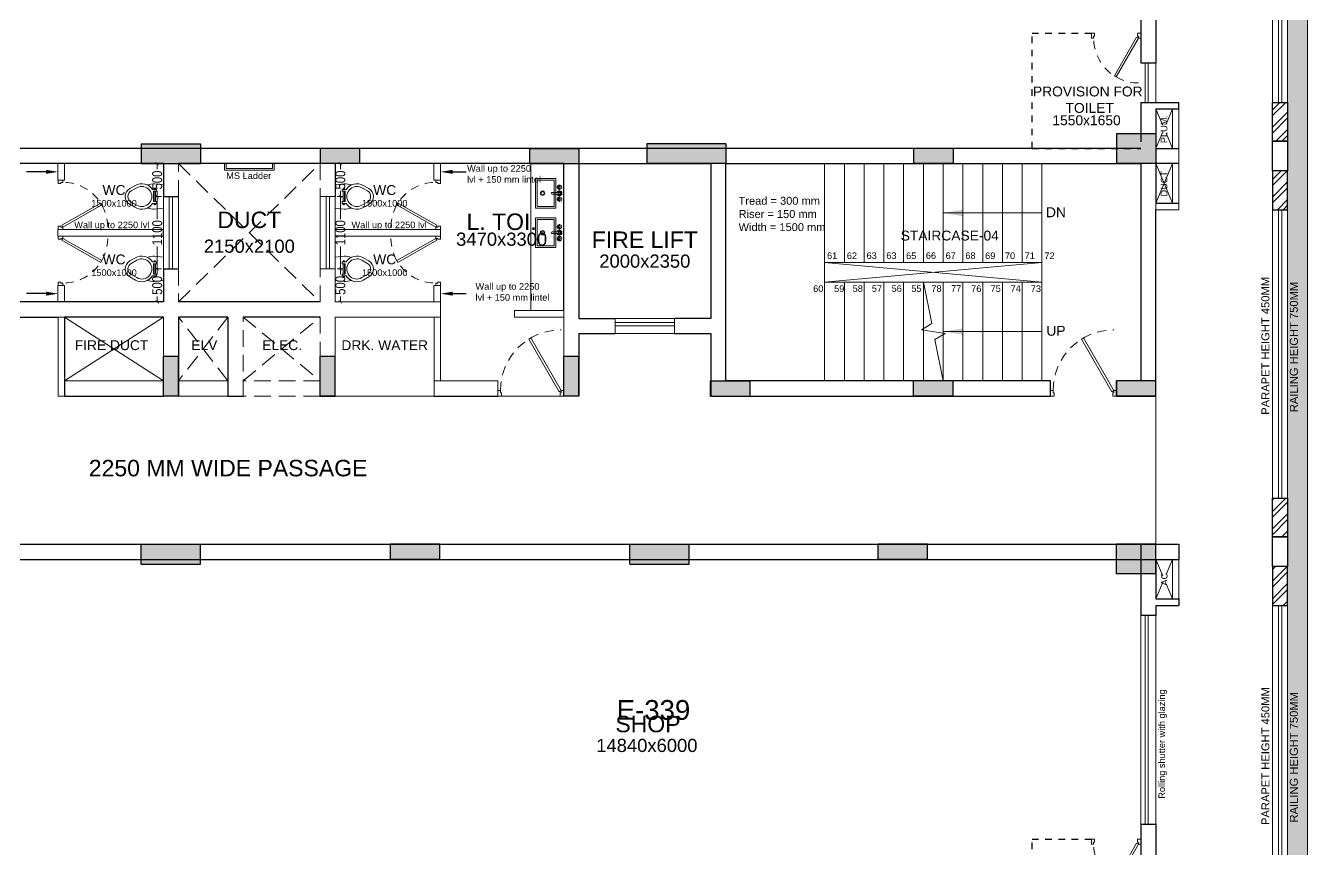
# Model space of a CAD drawing. Header units: metres. Extents: x 9819 to 10514, y 4405 to 4599.
# Drawn here: x 10438.72 to 10458.18, y 4453.6 to 4466.11 of the extents above; entities that cross this region are included whole.
import ezdxf
from ezdxf import colors
from ezdxf.entities.mleader import LeaderData, LeaderLine
from ezdxf.enums import TextEntityAlignment as Align
from ezdxf.math import Vec2, Vec3

# ---------------------------------------------------------------- set-up
doc = ezdxf.new("R2010")
doc.units = ezdxf.units.M
doc.header["$MEASUREMENT"] = 0
doc.header["$PDMODE"] = 35
doc.header["$PDSIZE"] = 0.3
doc.linetypes.add('DASHED2', pattern=[0.375, 0.25, -0.125])
doc.linetypes.add('HIDDEN', pattern=[0.375, 0.25, -0.125])
doc.layers.add('A_COL. NO', color=4, linetype='Continuous')
doc.layers.add('STRU. COL.', color=1, linetype='Continuous')
for name, color, linetype, lineweight in [('A_CONC', 1, 'Continuous', 30), ('A_DIM (INT)', 8, 'Continuous', 5), ('A_DOOR-WIN', 23, 'Continuous', 9), ('A_DOTTED', 8, 'HIDDEN', 0), ('A_GLAZE', 140, 'Continuous', 5), ('A_LEDGE', 252, 'Continuous', 15), ('A_MS', 15, 'Continuous', 9), ('A_PLUMBING FIXTURES', 8, 'Continuous', 15), ('A_SHOP NO.', 113, 'Continuous', 5), ('A_SILL 0.09', 9, 'Continuous', 9), ('A_SILL 0.25', 25, 'Continuous', 15), ('A_STAIRS', 21, 'Continuous', 9), ('A_TEXT', 7, 'Continuous', 5), ('A_WALL', 7, 'Continuous', 30), ('A_Wall Hatch', 8, 'Continuous', 5), ('Doorline', 251, 'DASHED2', 13)]:
    doc.layers.add(name, color=color, linetype=linetype, lineweight=lineweight)
doc.layers.get('A_COL. NO').off()
doc.styles.add('A', font='ARIALN.TTF')
doc.styles.get("Standard").update_dxf_attribs({"font": 'arial.ttf'})
doc.dimstyles.new('DIM IN MM', dxfattribs={"dimtxt": 0.18, "dimasz": 0.075, "dimexe": 0.05, "dimexo": 0.05, "dimgap": 0.05, "dimtad": 0, "dimdec": 0, "dimlfac": 1000, "dimzin": 3, "dimdsep": 46, "dimtxsty": 'A', "dimblk1": 'ARCHTICK', "dimblk2": 'ARCHTICK', "dimsah": 1, "dimcen": 0, "dimclrd": 256, "dimclre": 256, "dimclrt": 256, "dimadec": 0, "dimazin": 0, "dimtfac": 1, "dimtdec": 0, "dimtofl": 0, "dimtmove": 1, "dimatfit": 3, "dimfxl": 1, "dimtolj": 1, "dimtzin": 0, "dimlwd": -1, "dimlwe": -1, "dimarcsym": 0})
doc.dimstyles.new('DIM IN MM SMALL', dxfattribs={"dimtxt": 0.15, "dimasz": 0.05, "dimexe": 0.03, "dimexo": 0.03, "dimgap": 0.03, "dimtad": 0, "dimdec": 0, "dimlfac": 1000, "dimzin": 3, "dimdsep": 46, "dimtxsty": 'A', "dimblk": 'ARCHTICK', "dimcen": 0, "dimclrd": 256, "dimclre": 256, "dimclrt": 256, "dimadec": 0, "dimazin": 0, "dimtfac": 1, "dimtdec": 0, "dimtofl": 0, "dimtmove": 1, "dimatfit": 3, "dimfxl": 1, "dimtolj": 1, "dimtzin": 0, "dimlwd": -1, "dimlwe": -1, "dimarcsym": 0})

# ---------------------------------------------------------------- blocks, each defined once
blk = doc.blocks.new('D 750')
at = {"layer": 'A_DOOR-WIN'}
for points in [[(-0.372, 0.665), (-0.035, 0.075), (-0.063, 0.059), (-0.4, 0.649)], [(-0.75, 0.075), (-0.75, 0), (-0.7, 0), (-0.7, 0.043), (-0.715, 0.043), (-0.715, 0.075)], [(0, 0.075), (0, 0), (-0.05, 0), (-0.05, 0.043), (-0.035, 0.043), (-0.035, 0.075)]]:
    blk.add_lwpolyline(points, close=True, dxfattribs=at)
at = {"layer": 'Doorline', "ltscale": 0.5}
blk.add_arc((-0.035, 0.075), 0.68, 90, 180, dxfattribs=at)
blk = doc.blocks.new('Typical shops 3rd')
at = {"layer": 'A_DOOR-WIN'}
for p, q in [((30.095, -1.08), (30.095, -4.25)), ((30.145, -1.08), (30.145, -4.25))]:
    blk.add_line(p, q, dxfattribs=at)
at = {"layer": 'A_DOTTED'}
for p, q in [((30.51, -0.23), (30.26, -0.83)), ((30.51, -0.83), (30.26, -0.23)), ((30.51, -5.63), (30.26, -6.23)), ((30.51, -6.23), (30.26, -5.63))]:
    blk.add_line(p, q, dxfattribs=at)
at = {"layer": 'A_GLAZE'}
for p, q in [((30.095, -4.93), (30.095, -5.53)), ((30.145, -4.93), (30.145, -5.53))]:
    blk.add_line(p, q, dxfattribs=at)
at = {"layer": 'A_LEDGE'}
for p, q in [((30.51, -0.83), (30.51, -0.23)), ((30.61, -0.83), (30.61, -0.23)), ((30.51, -5.63), (30.51, -6.23)), ((30.61, -5.63), (30.61, -6.23))]:
    blk.add_line(p, q, dxfattribs=at)
at = {"layer": 'A_SILL 0.09'}
for p, q in [((30.03, -4.25), (30.03, -1.08)), ((30.26, -1.08), (30.26, -4.25)), ((30.26, -4.93), (30.26, -5.53))]:
    blk.add_line(p, q, dxfattribs=at)
at = {"layer": 'A_WALL'}
for p, q in [((30.03, 0), (30.03, -1.08)), ((30.61, 0), (30.61, -0.23)), ((30.26, -0.23), (30.61, -0.23)), ((30.26, -0.23), (30.26, -0.83)), ((30.26, -0.83), (30.61, -0.83)), ((30.26, -0.93), (30.61, -0.93)), ((30.26, -0.93), (30.26, -1.08)), ((30.61, -0.83), (30.61, -0.93)), ((30.26, -1.08), (30.03, -1.08)), ((30.03, -4.25), (30.03, -4.93)), ((30.03, -4.25), (30.26, -4.25)), ((30.26, -4.25), (30.26, -4.93)), ((30.03, -4.93), (30.26, -4.93)), ((30.03, -5.53), (30.61, -5.53)), ((30.03, -5.53), (30.03, -6.13)), ((30.26, -5.63), (30.26, -6.23)), ((30.26, -5.63), (30.61, -5.63)), ((30.61, -5.63), (30.61, -5.53)), ((30.26, -6.23), (30.61, -6.23))]:
    blk.add_line(p, q, dxfattribs=at)
at = {"layer": 'A_WALL', "color": 252, "linetype": 'DASHED2', "ltscale": 0.3, "true_color": 0x939598}
blk.add_line((28.38, -6.23), (30.03, -6.23), dxfattribs=at)
blk.add_lwpolyline([(28.38, -6.23), (28.38, -4.48), (29.28, -4.48)], dxfattribs=at)
at = {"layer": 'A_DOOR-WIN', "xscale": -1, "rotation": 180}
blk.add_blockref('D 750', (30.03, -4.48), dxfattribs=at)
at = {"layer": 'A_TEXT'}
for s, p in [('AC', (30.436, -0.531)), ('Rolling shutter with glazing', (30.399, -3.034)), ('PLUM.', (30.434, -5.936))]:
    blk.add_text(s, height=0.1, rotation=90, dxfattribs=at).set_placement(p, align=Align.CENTER)
for s, height, p in [('SHOP', 0.25, (22.548, -2.855)), ('14840x6000', 0.2, (22.531, -3.155)), ('1550x1650', 0.15, (29.207, -5.877))]:
    blk.add_text(s, height=height, dxfattribs=at).set_placement(p, align=Align.CENTER)
at = {"layer": 'A_TEXT', "insert": (28.239, -5.29), "char_height": 0.15, "width": 1.97366, "attachment_point": 1}
blk.add_mtext('\\pxqc;PROVISION FOR\\P TOILET ', dxfattribs=at)
blk = doc.blocks.new('_ARCHTICK')
at = {"color": 0, "linetype": 'ByBlock', "const_width": 0.15}
blk.add_lwpolyline([(-0.5, -0.5), (0.5, 0.5)], dxfattribs=at)
blk = doc.blocks.new('D-900')
at = {"layer": 'A_DOOR-WIN'}
for points in [[(0.45, 0.794), (0.035, 0.075), (0.063, 0.059), (0.478, 0.778)], [(0, 0.075), (0, 0), (0.05, 0), (0.05, 0.043), (0.035, 0.043), (0.035, 0.075)], [(0.9, 0.075), (0.9, 0), (0.85, 0), (0.85, 0.043), (0.865, 0.043), (0.865, 0.075)]]:
    blk.add_lwpolyline(points, close=True, dxfattribs=at)
at = {"layer": 'Doorline', "ltscale": 0.5}
blk.add_arc((0.035, 0.075), 0.83, 0, 90, dxfattribs=at)
blk = doc.blocks.new('S7-flat-32')
at = {"ltscale": 0.5}
for p, q in [((5388.851, -19005.32), (5388.851, -19004.87)), ((5388.851, -19004.87), (5389.16, -19004.87)), ((5388.851, -19005.32), (5388.851, -19004.87)), ((5388.851, -19004.87), (5389.16, -19004.87)), ((5388.876, -19005.295), (5388.876, -19004.895)), ((5388.876, -19004.895), (5389.135, -19004.895)), ((5388.876, -19005.295), (5388.876, -19004.895)), ((5388.876, -19004.895), (5389.135, -19004.895)), ((5389.135, -19004.895), (5389.135, -19005.295)), ((5389.135, -19004.895), (5389.135, -19005.295)), ((5389.16, -19004.87), (5389.16, -19005.32)), ((5389.16, -19004.87), (5389.16, -19005.32)), ((5389.203, -19005.001), (5389.196, -19005.001)), ((5389.203, -19005.001), (5389.196, -19005.001)), ((5389.203, -19005.008), (5389.196, -19005.008)), ((5389.203, -19005.008), (5389.196, -19005.008)), ((5389.212, -19004.993), (5389.212, -19004.986)), ((5389.212, -19004.993), (5389.212, -19004.986)), ((5389.212, -19005.017), (5389.212, -19005.023)), ((5389.212, -19005.017), (5389.212, -19005.023)), ((5389.218, -19004.992), (5389.218, -19004.986)), ((5389.218, -19004.992), (5389.218, -19004.986)), ((5389.218, -19005.016), (5389.218, -19005.023)), ((5389.218, -19005.016), (5389.218, -19005.023)), ((5389.194, -19005.083), (5389.103, -19005.083)), ((5389.194, -19005.083), (5389.103, -19005.083)), ((5389.103, -19005.108), (5389.194, -19005.108)), ((5389.103, -19005.108), (5389.194, -19005.108)), ((5389.203, -19005.183), (5389.196, -19005.183)), ((5389.203, -19005.183), (5389.196, -19005.183)), ((5389.203, -19005.189), (5389.196, -19005.189)), ((5389.203, -19005.189), (5389.196, -19005.189)), ((5389.212, -19005.174), (5389.212, -19005.167)), ((5389.212, -19005.174), (5389.212, -19005.167)), ((5389.212, -19005.198), (5389.212, -19005.205)), ((5389.212, -19005.198), (5389.212, -19005.205)), ((5389.218, -19005.174), (5389.218, -19005.167)), ((5389.218, -19005.174), (5389.218, -19005.167)), ((5389.218, -19005.198), (5389.218, -19005.205)), ((5389.218, -19005.198), (5389.218, -19005.205)), ((5389.16, -19005.32), (5388.851, -19005.32)), ((5389.16, -19005.32), (5388.851, -19005.32)), ((5389.135, -19005.295), (5388.876, -19005.295)), ((5389.135, -19005.295), (5388.876, -19005.295))]:
    blk.add_line(p, q, dxfattribs=at)
for centre, radius in [((5389.215, -19005.005), 0.0344), ((5389.215, -19005.005), 0.0344), ((5389.19, -19005.005), 0.00699), ((5389.19, -19005.005), 0.00699), ((5389.215, -19005.005), 0.0125), ((5389.215, -19005.005), 0.0125), ((5389.215, -19004.98), 0.00699), ((5389.215, -19004.98), 0.00699), ((5389.215, -19005.03), 0.00699), ((5389.215, -19005.03), 0.00699), ((5388.959, -19005.095), 0.0326), ((5388.959, -19005.095), 0.0326), ((5388.959, -19005.095), 0.025), ((5388.959, -19005.095), 0.025), ((5389.215, -19005.186), 0.0344), ((5389.215, -19005.186), 0.0344), ((5389.19, -19005.186), 0.00699), ((5389.19, -19005.186), 0.00699), ((5389.215, -19005.095), 0.0125), ((5389.215, -19005.095), 0.0125), ((5389.215, -19005.186), 0.0125), ((5389.215, -19005.186), 0.0125), ((5389.215, -19005.161), 0.00699), ((5389.215, -19005.161), 0.00699), ((5389.215, -19005.211), 0.00699), ((5389.215, -19005.211), 0.00699)]:
    blk.add_circle(centre, radius, dxfattribs=at)
for centre, radius, start, end in [((5389.215, -19005.005), 0.025, 106.2342, 163.9047), ((5389.215, -19005.005), 0.025, 106.2342, 163.9047), ((5389.215, -19005.005), 0.025, 196.12, 254.0884), ((5389.215, -19005.005), 0.025, 196.12, 254.0884), ((5389.103, -19005.095), 0.0125, 90, 270), ((5389.103, -19005.095), 0.0125, 90, 270), ((5389.215, -19005.095), 0.0375, 199.6514, 160.3603), ((5389.215, -19005.095), 0.0375, 199.6514, 160.3603), ((5389.215, -19005.186), 0.025, 106.4413, 164.0789), ((5389.215, -19005.186), 0.025, 106.4413, 164.0789), ((5389.215, -19005.186), 0.025, 195.2407, 254.2093), ((5389.215, -19005.186), 0.025, 195.2407, 254.2093), ((5389.215, -19005.095), 0.025, 210.3431, 149.7554), ((5389.215, -19005.095), 0.025, 210.3431, 149.7554)]:
    blk.add_arc(centre, radius, start, end, dxfattribs=at)
blk = doc.blocks.new('S6-flat-17')
for points in [[(-5389.254, -19005.94), (-5389.254, -19006.294), (-5389.12, -19006.308, 0.073039), (-5389.008, -19006.292, -0.137864), (-5389.088, -19006.223), (-5389.114, -19006.223), (-5389.114, -19006.228), (-5389.111, -19006.228, -1), (-5389.139, -19006.228), (-5389.136, -19006.228), (-5389.136, -19006.223), (-5389.147, -19006.223), (-5389.147, -19006.195), (-5389.136, -19006.195), (-5389.136, -19006.038), (-5389.147, -19006.038), (-5389.147, -19006.01), (-5389.136, -19006.01), (-5389.136, -19006.004), (-5389.139, -19006.004, -1), (-5389.111, -19006.004), (-5389.114, -19006.004), (-5389.114, -19006.01), (-5389.088, -19006.01, -0.137864), (-5389.008, -19005.941, 0.073039), (-5389.12, -19005.924)], [(-5389.088, -19006.01), (-5389.147, -19006.01), (-5389.147, -19006.038), (-5389.103, -19006.038), (-5389.103, -19006.195), (-5389.147, -19006.195), (-5389.147, -19006.223), (-5389.088, -19006.223, 0.397822), (-5388.828, -19006.285), (-5388.744, -19006.237, 0.57735), (-5388.744, -19005.996), (-5388.828, -19005.948, 0.397822)], [(-5389.139, -19006.004), (-5389.136, -19006.004), (-5389.111, -19006.004, 1)], [(-5388.849, -19006.249), (-5388.765, -19006.201, 0.57735), (-5388.765, -19006.032), (-5388.849, -19005.984, 1.732051)], [(-5389.139, -19006.228, 1), (-5389.111, -19006.228), (-5389.114, -19006.228)]]:
    blk.add_lwpolyline(points, format="xyb", close=True)
blk.add_lwpolyline([(-5389.136, -19006.038), (-5389.136, -19006.195), (-5389.114, -19006.195), (-5389.114, -19006.038)], close=True)
blk = doc.blocks.new('*D4082')
at = {"layer": 'A_DIM (INT)', "transparency": 16777216}
for p, q in [((10440.777, 4464.013), (10440.684, 4464.013)), ((10440.714, 4464.013), (10440.714, 4463.928)), ((10440.777, 4463.513), (10440.684, 4463.513)), ((10440.714, 4463.513), (10440.714, 4463.597))]:
    blk.add_line(p, q, dxfattribs=at)
at = {"layer": 'Defpoints', "color": 0, "transparency": 16777216}
for p in [(10440.807, 4464.013), (10440.714, 4463.513), (10440.807, 4463.513)]:
    blk.add_point(p, dxfattribs=at)
at = {"layer": 'A_DIM (INT)', "transparency": 16777216, "xscale": 0.05, "yscale": 0.05, "zscale": 0.05}
for p, rotation in [((10440.714, 4464.013), 90), ((10440.714, 4463.513), 270)]:
    blk.add_blockref('_ARCHTICK', p, dxfattribs=dict(at, rotation=rotation))
at = {"layer": 'A_DIM (INT)', "transparency": 16777216, "insert": (10440.714, 4463.763), "char_height": 0.15, "attachment_point": 5, "rotation": 90, "style": 'A'}
blk.add_mtext('\\A1;500', dxfattribs=at)
blk = doc.blocks.new('*D4083')
at = {"layer": 'A_DIM (INT)', "transparency": 16777216}
for p, q in [((10440.777, 4462.413), (10440.684, 4462.413)), ((10440.714, 4462.413), (10440.714, 4462.328)), ((10440.714, 4461.913), (10440.714, 4461.997)), ((10440.777, 4461.913), (10440.684, 4461.913))]:
    blk.add_line(p, q, dxfattribs=at)
at = {"layer": 'Defpoints', "color": 0, "transparency": 16777216}
for p in [(10440.714, 4462.413), (10440.807, 4462.413), (10440.807, 4461.913)]:
    blk.add_point(p, dxfattribs=at)
at = {"layer": 'A_DIM (INT)', "transparency": 16777216, "xscale": 0.05, "yscale": 0.05, "zscale": 0.05}
for p, rotation in [((10440.714, 4462.413), 90), ((10440.714, 4461.913), 270)]:
    blk.add_blockref('_ARCHTICK', p, dxfattribs=dict(at, rotation=rotation))
at = {"layer": 'A_DIM (INT)', "transparency": 16777216, "insert": (10440.714, 4462.163), "char_height": 0.15, "attachment_point": 5, "rotation": 90, "style": 'A'}
blk.add_mtext('\\A1;500', dxfattribs=at)
blk = doc.blocks.new('*D4084')
at = {"layer": 'A_DIM (INT)', "transparency": 16777216}
for p, q in [((10443.447, 4462.413), (10443.525, 4462.413)), ((10443.495, 4462.413), (10443.495, 4462.328)), ((10443.495, 4461.913), (10443.495, 4461.997)), ((10443.447, 4461.913), (10443.525, 4461.913))]:
    blk.add_line(p, q, dxfattribs=at)
at = {"layer": 'Defpoints', "color": 0, "transparency": 16777216}
for p in [(10443.417, 4462.413), (10443.495, 4462.413), (10443.417, 4461.913)]:
    blk.add_point(p, dxfattribs=at)
at = {"layer": 'A_DIM (INT)', "transparency": 16777216, "xscale": 0.05, "yscale": 0.05, "zscale": 0.05}
for p, rotation in [((10443.495, 4462.413), 90), ((10443.495, 4461.913), 270)]:
    blk.add_blockref('_ARCHTICK', p, dxfattribs=dict(at, rotation=rotation))
at = {"layer": 'A_DIM (INT)', "transparency": 16777216, "insert": (10443.495, 4462.163), "char_height": 0.15, "attachment_point": 5, "rotation": 90, "style": 'A'}
blk.add_mtext('\\A1;500', dxfattribs=at)
blk = doc.blocks.new('*D4085')
at = {"layer": 'A_DIM (INT)', "transparency": 16777216}
for p, q in [((10443.447, 4464.013), (10443.525, 4464.013)), ((10443.495, 4464.013), (10443.495, 4463.928)), ((10443.447, 4463.513), (10443.525, 4463.513)), ((10443.495, 4463.513), (10443.495, 4463.597))]:
    blk.add_line(p, q, dxfattribs=at)
at = {"layer": 'Defpoints', "color": 0, "transparency": 16777216}
for p in [(10443.417, 4464.013), (10443.417, 4463.513), (10443.495, 4463.513)]:
    blk.add_point(p, dxfattribs=at)
at = {"layer": 'A_DIM (INT)', "transparency": 16777216, "xscale": 0.05, "yscale": 0.05, "zscale": 0.05}
for p, rotation in [((10443.495, 4464.013), 90), ((10443.495, 4463.513), 270)]:
    blk.add_blockref('_ARCHTICK', p, dxfattribs=dict(at, rotation=rotation))
at = {"layer": 'A_DIM (INT)', "transparency": 16777216, "insert": (10443.495, 4463.763), "char_height": 0.15, "attachment_point": 5, "rotation": 90, "style": 'A'}
blk.add_mtext('\\A1;500', dxfattribs=at)
blk = doc.blocks.new('*D4086')
at = {"layer": 'A_DIM (INT)', "transparency": 16777216}
for p, q in [((10443.447, 4463.513), (10443.525, 4463.513)), ((10443.495, 4463.513), (10443.495, 4463.17)), ((10443.495, 4462.413), (10443.495, 4462.755)), ((10443.447, 4462.413), (10443.525, 4462.413))]:
    blk.add_line(p, q, dxfattribs=at)
at = {"layer": 'Defpoints', "color": 0, "transparency": 16777216}
for p in [(10443.417, 4463.513), (10443.417, 4462.413), (10443.495, 4462.413)]:
    blk.add_point(p, dxfattribs=at)
at = {"layer": 'A_DIM (INT)', "transparency": 16777216, "xscale": 0.05, "yscale": 0.05, "zscale": 0.05}
for p, rotation in [((10443.495, 4463.513), 90), ((10443.495, 4462.413), 270)]:
    blk.add_blockref('_ARCHTICK', p, dxfattribs=dict(at, rotation=rotation))
at = {"layer": 'A_DIM (INT)', "transparency": 16777216, "insert": (10443.495, 4462.963), "char_height": 0.15, "attachment_point": 5, "rotation": 90, "style": 'A'}
blk.add_mtext('\\A1;1100', dxfattribs=at)
blk = doc.blocks.new('*D4087')
at = {"layer": 'A_DIM (INT)', "transparency": 16777216}
for p, q in [((10440.777, 4463.513), (10440.684, 4463.513)), ((10440.714, 4463.513), (10440.714, 4463.17)), ((10440.714, 4462.413), (10440.714, 4462.755)), ((10440.777, 4462.413), (10440.684, 4462.413))]:
    blk.add_line(p, q, dxfattribs=at)
at = {"layer": 'Defpoints', "color": 0, "transparency": 16777216}
for p in [(10440.714, 4463.513), (10440.807, 4463.513), (10440.807, 4462.413)]:
    blk.add_point(p, dxfattribs=at)
at = {"layer": 'A_DIM (INT)', "transparency": 16777216, "xscale": 0.05, "yscale": 0.05, "zscale": 0.05}
for p, rotation in [((10440.714, 4463.513), 90), ((10440.714, 4462.413), 270)]:
    blk.add_blockref('_ARCHTICK', p, dxfattribs=dict(at, rotation=rotation))
at = {"layer": 'A_DIM (INT)', "transparency": 16777216, "insert": (10440.714, 4462.963), "char_height": 0.15, "attachment_point": 5, "rotation": 90, "style": 'A'}
blk.add_mtext('\\A1;1100', dxfattribs=at)
blk = doc.blocks.new('A$C682559e5')
at = {"lineweight": 30, "true_color": 0x636466}
h = blk.add_hatch(dxfattribs=at)
h.set_pattern_fill('ANSI32', color=251, scale=0.5)
h.set_pattern_definition([(45, (-9910.29707, -4328.92705), (-0.1325825215, 0.1325825215), []), (45, (-9910.20869, -4328.92705), (-0.1325825215, 0.1325825215), [])])
h.paths.add_polyline_path([(-1.89, 78.31), (-1.89, 78.08), (-0.23, 78.08), (-0.23, 76.42), (0, 76.42), (0, 78.31)])
h.paths.add_polyline_path([(0, 75.38), (0, 75.97), (-0.23, 75.97), (-0.23, 75.38)])
h.paths.add_polyline_path([(0, 64.55), (0, 63.96), (-0.23, 63.96), (-0.23, 64.55)])
h.paths.add_polyline_path([(0, 62.92), (0, 63.51), (-0.23, 63.51), (-0.23, 62.92)])
h.paths.add_polyline_path([(0, 58.32), (0, 57.73), (-0.23, 57.73), (-0.23, 58.32)])
h.paths.add_polyline_path([(0, 56.69), (0, 57.28), (-0.23, 57.28), (-0.23, 56.69)])
h.paths.add_polyline_path([(0, 52.09), (0, 51.5), (-0.23, 51.5), (-0.23, 52.09)])
h.paths.add_polyline_path([(0, 50.46), (0, 51.05), (-0.23, 51.05), (-0.23, 50.46)])
h.paths.add_polyline_path([(0, 45.86), (0, 45.27), (-0.23, 45.27), (-0.23, 45.86)])
h.paths.add_polyline_path([(0, 44.23), (0, 44.82), (-0.23, 44.82), (-0.23, 44.23)])
h.paths.add_polyline_path([(0, 39.63), (0, 39.04), (-0.23, 39.04), (-0.23, 39.63)])
h.paths.add_polyline_path([(0, 38), (0, 38.59), (-0.23, 38.59), (-0.23, 38)])
h.paths.add_polyline_path([(0, 33.62), (0, 33.03), (-0.23, 33.03), (-0.23, 33.62)])
h.paths.add_polyline_path([(0, 31.99), (0, 32.58), (-0.23, 32.58), (-0.23, 31.99)])
h.paths.add_polyline_path([(0, 25.76), (0, 26.35), (-0.23, 26.35), (-0.23, 25.76)])
h.paths.add_polyline_path([(0, 27.39), (0, 26.8), (-0.23, 26.8), (-0.23, 27.39)])
h.paths.add_polyline_path([(0, 21.16), (0, 20.57), (-0.23, 20.57), (-0.23, 21.16)])
h.paths.add_polyline_path([(0, 19.53), (0, 20.12), (-0.23, 20.12), (-0.23, 19.53)])
h.paths.add_polyline_path([(0, 13.3), (0, 13.89), (-0.23, 13.89), (-0.23, 13.3)])
h.paths.add_polyline_path([(0, 14.93), (0, 14.34), (-0.23, 14.34), (-0.23, 14.93)])
h.paths.add_polyline_path([(0, 7.09), (0, 8.27), (-0.23, 8.27), (-0.23, 7.09)])
h.paths.add_polyline_path([(-1.89, 0), (-1.89, 0.23), (-0.23, 0.23), (-0.23, 1.89), (0, 1.89), (0, 0)])
h.paths.add_polyline_path([(-2.93, 0), (-2.34, 0), (-2.34, 0.23), (-2.93, 0.23)])
h.paths.add_polyline_path([(-8.72, 0), (-9.31, 0), (-9.31, 0.23), (-8.72, 0.23)])
h.paths.add_polyline_path([(-10.35, 0), (-9.76, 0), (-9.76, 0.23), (-10.35, 0.23)])
h.paths.add_polyline_path([(-25.19, 0), (-24.6, 0), (-24.6, 0.23), (-25.19, 0.23)])
h.paths.add_polyline_path([(-23.56, 0), (-24.15, 0), (-24.15, 0.23), (-23.56, 0.23)])
h.paths.add_polyline_path([(-17.77, 0), (-17.18, 0), (-17.18, 0.23), (-17.77, 0.23)])
h.paths.add_polyline_path([(-16.14, 0), (-16.73, 0), (-16.73, 0.23), (-16.14, 0.23)])
h.paths.add_polyline_path([(-32.02, 0), (-32.02, 0.23), (-33.68, 0.23), (-33.68, 1.89), (-33.91, 1.89), (-33.91, 0)])
h.paths.add_polyline_path([(-31.57, 0), (-30.98, 0), (-30.98, 0.23), (-31.57, 0.23)])
h.paths.add_polyline_path([(-33.91, 7.09), (-33.91, 8.27), (-33.68, 8.27), (-33.68, 7.09)])
h.paths.add_polyline_path([(-33.91, 13.3), (-33.91, 13.89), (-33.68, 13.89), (-33.68, 13.3)])
h.paths.add_polyline_path([(-33.91, 14.93), (-33.91, 14.34), (-33.68, 14.34), (-33.68, 14.93)])
h.paths.add_polyline_path([(-33.91, 19.53), (-33.91, 20.12), (-33.68, 20.12), (-33.68, 19.53)])
h.paths.add_polyline_path([(-33.91, 21.16), (-33.91, 20.57), (-33.68, 20.57), (-33.68, 21.16)])
h.paths.add_polyline_path([(-33.91, 25.76), (-33.91, 26.35), (-33.68, 26.35), (-33.68, 25.76)])
h.paths.add_polyline_path([(-33.91, 27.39), (-33.91, 26.8), (-33.68, 26.8), (-33.68, 27.39)])
h.paths.add_polyline_path([(-33.91, 31.99), (-33.91, 32.58), (-33.68, 32.58), (-33.68, 31.99)])
h.paths.add_polyline_path([(-33.91, 33.62), (-33.91, 33.03), (-33.68, 33.03), (-33.68, 33.62)])
h.paths.add_polyline_path([(-33.91, 38), (-33.91, 38.59), (-33.68, 38.59), (-33.68, 38)])
h.paths.add_polyline_path([(-33.91, 39.63), (-33.91, 39.04), (-33.68, 39.04), (-33.68, 39.63)])
h.paths.add_polyline_path([(-33.91, 44.23), (-33.91, 44.82), (-33.68, 44.82), (-33.68, 44.23)])
h.paths.add_polyline_path([(-33.91, 45.86), (-33.91, 45.27), (-33.68, 45.27), (-33.68, 45.86)])
h.paths.add_polyline_path([(-33.91, 50.46), (-33.91, 51.05), (-33.68, 51.05), (-33.68, 50.46)])
h.paths.add_polyline_path([(-33.91, 52.09), (-33.91, 51.5), (-33.68, 51.5), (-33.68, 52.09)])
h.paths.add_polyline_path([(-33.91, 56.69), (-33.91, 57.28), (-33.68, 57.28), (-33.68, 56.69)])
h.paths.add_polyline_path([(-33.91, 58.32), (-33.91, 57.73), (-33.68, 57.73), (-33.68, 58.32)])
h.paths.add_polyline_path([(-33.91, 62.92), (-33.91, 63.51), (-33.68, 63.51), (-33.68, 62.92)])
h.paths.add_polyline_path([(-33.91, 64.55), (-33.91, 63.96), (-33.68, 63.96), (-33.68, 64.55)])
h.paths.add_polyline_path([(-33.91, 75.38), (-33.91, 75.97), (-33.68, 75.97), (-33.68, 75.38)])
h.paths.add_polyline_path([(-32.02, 78.31), (-32.02, 78.08), (-33.68, 78.08), (-33.68, 76.42), (-33.91, 76.42), (-33.91, 78.31)])
at = {"layer": 'A_CONC'}
for points in [[(-33.91, 39.04), (-33.68, 39.04), (-33.68, 38.59), (-33.91, 38.59)], [(-33.91, 33.03), (-33.68, 33.03), (-33.68, 32.58), (-33.91, 32.58)]]:
    blk.add_lwpolyline(points, close=True, dxfattribs=at)
at = {"layer": 'A_WALL'}
for points in [[(-33.91, 39.63), (-33.91, 39.04), (-33.68, 39.04), (-33.68, 39.63)], [(-33.91, 38), (-33.91, 38.59), (-33.68, 38.59), (-33.68, 38)], [(-33.91, 33.62), (-33.91, 33.03), (-33.68, 33.03), (-33.68, 33.62)], [(-33.91, 31.99), (-33.91, 32.58), (-33.68, 32.58), (-33.68, 31.99)]]:
    blk.add_lwpolyline(points, close=True, dxfattribs=at)
blk = doc.blocks.new('A$C067e6641')
at = {"transparency": 33554493}
h = blk.add_hatch(color=256, dxfattribs=at)
h.dxf.hatch_style = 1
h.paths.add_polyline_path([(0.3, 0.3), (-34.21, 0.3), (-34.21, -78.61), (0.3, -78.61)])
h.paths.add_polyline_path([(0, 0), (-33.91, 0), (-33.91, -78.31), (0, -78.31)], flags=16)
blk.add_lwpolyline([(0.3, 0.3), (-34.21, 0.3), (-34.21, -78.61), (0.3, -78.61)], close=True)
at = {"layer": 'A_GLAZE', "elevation": 0}
for points in [[(-0.09, -27.39), (-0.14, -27.39), (-0.14, -31.99), (-0.09, -31.99)], [(-0.09, -33.62), (-0.14, -33.62), (-0.14, -38), (-0.09, -38)], [(-0.09, -39.63), (-0.14, -39.63), (-0.14, -44.23), (-0.09, -44.23)]]:
    blk.add_lwpolyline(points, close=True, dxfattribs=at)
at = {"layer": 'A_TEXT', "color": 32, "true_color": 0xcd6928}
blk.add_lwpolyline([(0, 0), (-33.91, 0), (-33.91, -78.31), (0, -78.31)], close=True, dxfattribs=at)
blk.add_lwpolyline([(-2.34, -78.08), (-0.23, -78.08), (-0.23, -0.23), (-33.68, -0.23), (-33.68, -78.08), (-31.57, -78.08)], dxfattribs=at)
at = {"rotation": 180}
blk.add_blockref('A$C682559e5', (-33.91, 0), dxfattribs=at)
at = {"layer": 'A_TEXT', "color": 32, "true_color": 0xcd6928, "char_height": 0.1215, "attachment_point": 1, "rotation": 90}
for insert in [(-0.398, -36.734), (-0.398, -42.964)]:
    blk.add_mtext_dynamic_manual_height_columns('PARAPET HEIGHT 450MM', width=3.42392, gutter_width=0.931, heights=[0], dxfattribs=dict(at, insert=insert))
at = {"layer": 'A_TEXT', "color": 4, "char_height": 0.1215, "attachment_point": 1, "rotation": 90}
for insert in [(0.034, -36.695), (0.034, -42.925)]:
    blk.add_mtext_dynamic_manual_height_columns('RAILING HEIGHT 750MM', width=3.42392, gutter_width=0.931, heights=[0], dxfattribs=dict(at, insert=insert))
blk = doc.blocks.new('col')
at = {"linetype": 'Continuous'}
blk.add_hatch(color=256, dxfattribs=at).paths.add_polyline_path([(0, 0), (1, 0), (1, 1), (0, 1), (0, 0)])
at = {"linetype": 'Continuous', "lineweight": 25}
for p, q in [((0, 1), (1, 1)), ((0, 1), (0, 0)), ((1, 1), (1, 0)), ((0, 0), (1, 0))]:
    blk.add_line(p, q, dxfattribs=at)
blk = doc.blocks.new('WING-E REVISED COLU.')
at = {"layer": 'STRU. COL.', "zscale": 0.23}
for p, xscale, yscale in [((5466.93, -8867.086), 0.9, 0.3), ((5482.335, -8867.086), -0.6, 0.45), ((5470.245, -8867.086), -0.6, 0.23), ((5479.255, -8867.086), -0.6, 0.23)]:
    blk.add_blockref('col', p, dxfattribs=dict(at, xscale=xscale, yscale=yscale))
for p, xscale, yscale, rotation in [((5475.805, -8867.086), -1.2, 0.3, 359.9999999999758), ((5473.575, -8866.856), -0.2300000000000001, 0.7500000000000002, 90), ((5467.265, -8870.616), -0.6, 0.23, 270), ((5469.645, -8870.616), -0.6, 0.23, 270), ((5473.345, -8870.616), -0.6, 0.23, 270), ((5475.575, -8870.386), -0.6, 0.23, 180), ((5479.255, -8870.386), 0.6, 0.23, 180), ((5482.335, -8870.386), 0.6, 0.23, 180), ((5466.93, -8872.866), -0.9, 0.3, 180), ((5471.465, -8872.866), 0.75, 0.23, 180), ((5474.35, -8872.866), -0.9, 0.3, 180), ((5478.868, -8872.866), 0.75, 0.23, 180), ((5482.335, -8872.866), 0.6, 0.45, 180)]:
    blk.add_blockref('col', p, dxfattribs=dict(at, xscale=xscale, yscale=yscale, rotation=rotation))

msp = doc.modelspace()

# ---------------------------------------------------------------- linework, layer by layer
at = {"layer": 'A_DOOR-WIN'}
for p, q in [((10448.5674, 4461.5978), (10447.6674, 4461.5978)), ((10448.5674, 4461.5478), (10447.6674, 4461.5478))]:
    msp.add_line(p, q, dxfattribs=at)
at = {"layer": 'A_DOTTED'}
for p, q in [((10441.7874, 4461.6828), (10441.0374, 4460.7128)), ((10441.7874, 4460.7128), (10441.0374, 4461.6828))]:
    msp.add_line(p, q, dxfattribs=at)
for points in [[(10441.0374, 4462.4128), (10441.0374, 4461.9128), (10443.1874, 4464.0128), (10443.1874, 4463.5128)], [(10441.0374, 4463.5128), (10441.0374, 4464.0128), (10443.1874, 4461.9128), (10443.1874, 4462.4128)]]:
    msp.add_lwpolyline(points, dxfattribs=at)
at = {"layer": 'A_DOTTED', "linetype": 'Continuous'}
for points in [[(10450.8474, 4464.0128), (10450.8474, 4462.5128), (10454.1474, 4462.2128), (10454.1474, 4460.7128)], [(10454.1474, 4464.0128), (10454.1474, 4462.5128), (10450.8474, 4462.2128), (10450.8474, 4460.7128)]]:
    msp.add_lwpolyline(points, dxfattribs=at)
at = {"layer": 'A_DOTTED'}
msp.add_lwpolyline([(10443.1874, 4460.4828), (10442.0174, 4460.4828), (10442.0174, 4461.6828), (10443.1874, 4460.7128), (10442.0174, 4460.7128), (10443.1874, 4461.6828)], close=True, dxfattribs=at)
at = {"layer": 'A_GLAZE'}
for p, q in [((10440.8974, 4462.4128), (10440.8974, 4463.5128)), ((10440.9474, 4462.4128), (10440.9474, 4463.5128)), ((10443.2774, 4462.4128), (10443.2774, 4463.5128)), ((10443.3274, 4462.4128), (10443.3274, 4463.5128))]:
    msp.add_line(p, q, dxfattribs=at)
at = {"layer": 'A_LEDGE'}
msp.add_lwpolyline([(10455.8774, 4464.0128), (10456.1274, 4463.4128), (10456.1274, 4464.0128), (10455.8774, 4463.4128), (10455.8774, 4463.3128), (10456.2274, 4463.3128), (10456.2274, 4463.4128), (10456.2274, 4464.0128), (10456.2274, 4464.2428)], dxfattribs=at)
at = {"layer": 'A_MS'}
msp.add_lwpolyline([(10441.7624, 4464.0128), (10441.7624, 4463.9378), (10442.4624, 4463.9378), (10442.4624, 4464.0128), (10442.4874, 4464.0128), (10442.4874, 4463.9128), (10441.7374, 4463.9128), (10441.7374, 4464.0128)], close=True, dxfattribs=at)
at = {"layer": 'A_PLUMBING FIXTURES', "ltscale": 0.5}
msp.add_line((10446.3874, 4464.0128), (10446.3874, 4461.7828), dxfattribs=at)
at = {"layer": 'A_SILL 0.09'}
for p, q in [((10440.8074, 4463.5128), (10440.8074, 4462.4128)), ((10441.0374, 4462.4128), (10441.0374, 4463.5128)), ((10441.0374, 4460.7128), (10441.7874, 4460.7128)), ((10441.0374, 4460.4828), (10441.7874, 4460.4828)), ((10455.8774, 4460.4828), (10455.8774, 4458.2328))]:
    msp.add_line(p, q, dxfattribs=at)
msp.add_lwpolyline([(10445.0174, 4460.7128), (10445.8874, 4460.7128), (10445.8874, 4460.4828), (10446.8874, 4460.4828), (10446.8874, 4461.6828)], dxfattribs=at)
msp.add_lwpolyline([(10447.6674, 4461.6628), (10448.5674, 4461.6628), (10448.5674, 4461.4328), (10447.6674, 4461.4328)], close=True, dxfattribs=at)
at = {"layer": 'A_SILL 0.25'}
msp.add_lwpolyline([(10425.9674, 4418.6228), (10423.9674, 4418.6228), (10423.9674, 4496.9328), (10457.8774, 4496.9328), (10457.8774, 4418.6228), (10455.8774, 4418.6228)], close=True, dxfattribs=at)
msp.add_lwpolyline([(10425.9674, 4418.8528), (10424.1974, 4418.8528), (10424.1974, 4496.7028), (10457.6474, 4496.7028), (10457.6474, 4418.8528), (10455.8774, 4418.8528)], dxfattribs=at)
at = {"layer": 'A_STAIRS'}
for p, q in [((10451.1474, 4462.5128), (10451.1474, 4464.0128)), ((10451.4474, 4462.5128), (10451.4474, 4464.0128)), ((10451.7474, 4462.5128), (10451.7474, 4464.0128)), ((10452.0474, 4462.5128), (10452.0474, 4464.0128)), ((10452.3474, 4462.5128), (10452.3474, 4464.0128)), ((10452.6474, 4462.5128), (10452.6474, 4464.0128)), ((10452.9474, 4462.5128), (10452.9474, 4464.0128)), ((10453.2474, 4462.5128), (10453.2474, 4464.0128)), ((10453.5474, 4462.5128), (10453.5474, 4464.0128)), ((10453.8474, 4462.5128), (10453.8474, 4464.0128)), ((10451.1474, 4462.2128), (10451.1474, 4460.7128)), ((10451.4474, 4462.2128), (10451.4474, 4460.7128)), ((10451.7474, 4462.2128), (10451.7474, 4460.7128)), ((10452.0474, 4462.2128), (10452.0474, 4460.7128)), ((10452.9474, 4462.2128), (10452.9474, 4460.7128)), ((10453.2474, 4462.2128), (10453.2474, 4460.7128)), ((10453.5474, 4462.2128), (10453.5474, 4460.7128)), ((10453.8474, 4462.2128), (10453.8474, 4460.7128))]:
    msp.add_line(p, q, dxfattribs=at)
msp.add_lwpolyline([(10454.1474, 4462.2128), (10450.8474, 4462.2128), (10450.8474, 4462.5128), (10454.1474, 4462.5128)], close=True, dxfattribs=at)
at = {"layer": 'A_STAIRS', "linetype": 'Continuous'}
msp.add_lwpolyline([(10452.3474, 4460.7128), (10452.3474, 4462.2128), (10452.4729, 4461.5854), (10452.3167, 4461.4904), (10452.678, 4461.4352), (10452.5219, 4461.3402), (10452.6474, 4460.7128), (10452.6474, 4462.2128)], dxfattribs=at)
at = {"layer": 'A_WALL'}
for p, q in [((10455.6474, 4464.2428), (10426.1974, 4464.2428)), ((10440.8074, 4464.0128), (10435.6874, 4464.0128)), ((10440.8074, 4464.0128), (10440.8074, 4463.5128)), ((10443.1874, 4464.0128), (10441.0374, 4464.0128)), ((10447.1174, 4464.0128), (10447.1174, 4461.6628)), ((10440.8074, 4463.5128), (10441.0374, 4463.5128)), ((10440.8074, 4462.4128), (10441.0374, 4462.4128)), ((10443.1874, 4461.9128), (10441.0374, 4461.9128)), ((10441.7874, 4461.6828), (10441.0374, 4461.6828)), ((10441.0374, 4461.6828), (10441.0374, 4460.4828)), ((10441.7874, 4461.6828), (10441.7874, 4460.4828)), ((10443.1874, 4461.6828), (10442.0174, 4461.6828)), ((10447.1174, 4461.6628), (10447.6674, 4461.6628)), ((10447.1174, 4461.4328), (10447.6674, 4461.4328)), ((10441.7874, 4460.4828), (10442.0174, 4460.4828)), ((10443.1874, 4460.4828), (10443.4174, 4460.4828)), ((10444.9174, 4460.4828), (10445.8874, 4460.4828)), ((10425.6174, 4458.2328), (10456.2274, 4458.2328)), ((10425.6174, 4458.0028), (10456.2274, 4458.0028))]:
    msp.add_line(p, q, dxfattribs=at)
at = {"layer": 'A_WALL', "lineweight": 20}
for points in [[(10439.205, 4463.7628), (10439.205, 4464.0128), (10439.305, 4464.0128), (10439.305, 4463.7628)], [(10445.015, 4463.7628), (10445.015, 4464.0128), (10444.915, 4464.0128), (10444.915, 4463.7628)], [(10440.805, 4463.0128), (10440.805, 4462.9128), (10439.205, 4462.9128), (10439.205, 4463.0128)], [(10443.415, 4463.0128), (10443.415, 4462.9128), (10445.015, 4462.9128), (10445.015, 4463.0128)], [(10439.205, 4462.1628), (10439.205, 4461.9128), (10439.305, 4461.9128), (10439.305, 4462.1628)], [(10445.015, 4462.1628), (10445.015, 4461.9128), (10444.915, 4461.9128), (10444.915, 4462.1628)]]:
    msp.add_lwpolyline(points, close=True, dxfattribs=at)
at = {"layer": 'A_WALL'}
for points in [[(10446.8874, 4461.7828), (10446.8874, 4464.0128), (10443.4174, 4464.0128), (10443.4174, 4463.5128)], [(10447.1174, 4464.0128), (10449.1174, 4464.0128), (10449.1174, 4461.6628), (10448.5674, 4461.6628)], [(10448.5674, 4461.4328), (10449.1174, 4461.4328), (10449.1174, 4460.4828), (10454.2774, 4460.4828), (10454.2774, 4460.7128), (10449.3474, 4460.7128), (10449.3474, 4464.0128), (10455.6474, 4464.0128), (10455.6474, 4460.7128), (10455.2774, 4460.7128), (10455.2774, 4460.4828), (10455.8774, 4460.4828), (10455.8774, 4463.3128)], [(10456.2274, 4464.0128), (10455.8774, 4464.0128), (10455.8774, 4463.4128), (10456.2274, 4463.4128)], [(10440.8074, 4462.4128), (10440.8074, 4461.9128), (10437.7774, 4461.9128), (10437.7774, 4461.6828), (10439.2074, 4461.6828)], [(10440.8074, 4461.6828), (10439.3074, 4461.6828), (10439.3074, 4460.4828), (10440.8074, 4460.4828)], [(10447.1174, 4461.4328), (10447.1174, 4460.4828), (10446.8874, 4460.4828)]]:
    msp.add_lwpolyline(points, dxfattribs=at)
at = {"layer": 'A_Wall Hatch'}
for points in [[(10443.4174, 4462.4128), (10443.1874, 4462.4128), (10443.1874, 4463.5128), (10443.4174, 4463.5128), (10443.4174, 4462.4128), (10443.4174, 4461.9128), (10445.0174, 4461.9128), (10445.0174, 4460.7128), (10444.9174, 4460.7128)], [(10439.3074, 4460.4828), (10439.2074, 4460.4828), (10439.2074, 4461.6828), (10439.3074, 4461.6828), (10440.8074, 4460.7128), (10439.3074, 4460.7128), (10440.8074, 4461.6828), (10440.8074, 4460.4828), (10441.0374, 4460.4828)], [(10444.9174, 4461.6828), (10443.4174, 4461.6828), (10443.4174, 4460.4828), (10444.9174, 4460.4828), (10444.9174, 4461.6828), (10445.0174, 4461.6828)]]:
    msp.add_lwpolyline(points, dxfattribs=at)
msp.add_lwpolyline([(10446.1374, 4461.6828), (10446.8874, 4461.6828), (10446.8874, 4461.7828), (10446.1374, 4461.7828)], close=True, dxfattribs=at)

# ---------------------------------------------------------------- block references
at = {"layer": 'A_COL. NO'}
msp.add_blockref('WING-E REVISED COLU.', (4973.5422, 13331.0986), dxfattribs=at)
at = {"layer": 'A_DOOR-WIN'}
for p, rotation in [((10439.2074, 4463.0128), 270), ((10445.0174, 4462.9128), 90.00000000000001)]:
    msp.add_blockref('D 750', p, dxfattribs=dict(at, rotation=rotation))
at = {"layer": 'A_DOOR-WIN', "xscale": -1}
for p, rotation in [((10445.0174, 4463.0128), 90), ((10439.2074, 4462.9128), 270)]:
    msp.add_blockref('D 750', p, dxfattribs=dict(at, rotation=rotation))
at = {"layer": 'A_DOOR-WIN', "xscale": -1.111111111037728, "yscale": 1.111111111037728, "zscale": 1.111111111037728, "rotation": 359.9999999994346}
msp.add_blockref('D-900', (10446.8874, 4460.4828), dxfattribs=at)
at = {"layer": 'A_DOOR-WIN', "xscale": -1.111111111099995, "yscale": 1.111111111099995, "zscale": 1.111111111099995}
msp.add_blockref('D-900', (10455.2774, 4460.4828), dxfattribs=at)
at = {"layer": 'A_PLUMBING FIXTURES', "ltscale": 0.5, "xscale": -1}
for name, p, rotation in [('S6-flat-17', (5051.3438, 23469.5703), 0.0006327044501919231), ('S7-flat-32', (5058.0256, -14541.6513), 180.0012654086738), ('S7-flat-32', (5058.0256, -14542.2513), 180.0012654086738), ('S6-flat-17', (5051.3438, 23468.4703), 0.0006327044501919231)]:
    msp.add_blockref(name, p, dxfattribs=dict(at, rotation=rotation))
at = {"layer": 'A_PLUMBING FIXTURES', "ltscale": 0.5, "rotation": 359.9993672955499}
for p in [(15832.8809, 23469.5703), (15832.8809, 23468.4703)]:
    msp.add_blockref('S6-flat-17', p, dxfattribs=at)
at = {"layer": 'A_SILL 0.25'}
msp.add_blockref('A$C067e6641', (10457.8774, 4496.9328), dxfattribs=at)
at = {"layer": 'A_Wall Hatch'}
for p in [(10425.6174, 4470.4728), (10425.6174, 4458.2328)]:
    msp.add_blockref('Typical shops 3rd', p, dxfattribs=at)

# ---------------------------------------------------------------- texts
at = {"layer": 'A_MS', "insert": (10441.7621, 4463.8785), "char_height": 0.1, "attachment_point": 1}
msp.add_mtext_dynamic_manual_height_columns('MS Ladder', width=0.731806, gutter_width=2.2347, heights=[0], dxfattribs=at)
at = {"layer": 'A_SHOP NO.'}
msp.add_text('E-339', height=0.3, dxfattribs=at).set_placement((10448.249, 4455.5667), align=Align.CENTER)
at = {"layer": 'A_STAIRS'}
for s, p in [('61', (10451.0398, 4462.5653)), ('62', (10451.3398, 4462.5635)), ('63', (10451.6398, 4462.5652)), ('63', (10451.9398, 4462.5652)), ('65', (10452.2398, 4462.5635)), ('66', (10452.5398, 4462.5652)), ('67', (10452.8398, 4462.5652)), ('68', (10453.1398, 4462.5652)), ('69', (10453.4398, 4462.5635)), ('70', (10453.7398, 4462.5635)), ('71', (10454.0398, 4462.5653)), ('72', (10454.3398, 4462.5635)), ('60', (10450.8288, 4462.0636)), ('59', (10451.1471, 4462.0636)), ('58', (10451.4281, 4462.0653)), ('57', (10451.7198, 4462.0653)), ('56', (10452.0199, 4462.0653)), ('55', (10452.3191, 4462.0653)), ('78', (10452.6237, 4462.0653)), ('77', (10452.9224, 4462.0671)), ('76', (10453.2275, 4462.064)), ('75', (10453.523, 4462.0654)), ('74', (10453.8258, 4462.0636)), ('73', (10454.133, 4462.0636))]:
    msp.add_text(s, height=0.1, dxfattribs=at).set_placement(p, align=Align.RIGHT)
at = {"layer": 'A_TEXT'}
msp.add_text('DUCT', height=0.1, rotation=90, dxfattribs=at).set_placement((10456.0512, 4463.7072), align=Align.CENTER)
for s, height, p in [('WC', 0.15, (10440.0583, 4463.5365)), ('WC', 0.15, (10444.1683, 4463.5365)), ('1500x1000', 0.1, (10440.0583, 4463.3602)), ('DUCT', 0.25, (10442.1124, 4463.0336)), ('1500x1000', 0.1, (10444.1683, 4463.3602)), ('DN', 0.15, (10454.3603, 4463.1989)), ('Wall up to 2250 lvl', 0.1, (10440.0245, 4463.032)), ('Wall up to 2250 lvl', 0.1, (10444.2345, 4463.032)), ('L. TOI.', 0.25, (10445.9434, 4463.005)), ('3470x3300', 0.2, (10445.9434, 4462.7651)), ('FIRE LIFT', 0.25, (10448.1174, 4462.7319)), ('STAIRCASE-04', 0.15, (10452.7479, 4462.8452)), ('STAIRCASE-04', 0.15, (10452.7479, 4462.8452)), ('2150x2100', 0.2, (10442.1124, 4462.6586)), ('WC', 0.15, (10440.0583, 4462.4827)), ('WC', 0.15, (10444.1683, 4462.4827)), ('2000x2350', 0.2, (10448.1174, 4462.4319)), ('1500x1000', 0.1, (10440.0583, 4462.3064)), ('1500x1000', 0.1, (10444.1683, 4462.3064)), ('UP', 0.15, (10454.3603, 4461.3989)), ('FIRE DUCT', 0.15, (10440.0204, 4461.1807)), ('ELV', 0.15, (10441.4295, 4461.1807)), ('ELEC.', 0.15, (10442.611, 4461.1807)), ('DRK. WATER', 0.15, (10444.1683, 4461.1807)), ('2250 MM WIDE PASSAGE', 0.25, (10441.7903, 4459.2641))]:
    msp.add_text(s, height=height, dxfattribs=at).set_placement(p, align=Align.CENTER)
at = {"layer": 'A_TEXT', "char_height": 0.1, "attachment_point": 1}
for insert in [(10445.4188, 4463.989), (10445.5471, 4462.1976)]:
    msp.add_mtext_dynamic_manual_height_columns('Wall up to 2250 lvl + 150 mm lintel', width=1.136247, gutter_width=1, heights=[0.399], dxfattribs=dict(at, insert=insert))
at = {"layer": 'A_TEXT', "insert": (10450.3725, 4463.5081), "char_height": 0.12, "width": 1.661733, "attachment_point": 2}
msp.add_mtext('\\pxql;Tread = 300 mm\\PRiser = 150 mm\\PWidth = 1500 mm', dxfattribs=at)

# ---------------------------------------------------------------- dimensions: what is measured, and where the dimension line sits
at = {"layer": 'A_DIM (INT)'}
for base, p1, p2, picture, middle in [((10440.7144, 4463.5128), (10440.8074, 4464.0128), (10440.8074, 4463.5128), '*D4082', (10440.7144, 4463.7628)), ((10443.4945, 4463.5128), (10443.4174, 4464.0128), (10443.4174, 4463.5128), '*D4085', (10443.4945, 4463.7628)), ((10440.7144, 4463.5128), (10440.8074, 4462.4128), (10440.8074, 4463.5128), '*D4087', (10440.7144, 4462.9628)), ((10443.4945, 4462.4128), (10443.4174, 4463.5128), (10443.4174, 4462.4128), '*D4086', (10443.4945, 4462.9628)), ((10440.7144, 4462.4128), (10440.8074, 4461.9128), (10440.8074, 4462.4128), '*D4083', (10440.7144, 4462.1628)), ((10443.4945, 4462.4128), (10443.4174, 4461.9128), (10443.4174, 4462.4128), '*D4084', (10443.4945, 4462.1628))]:
    dim = msp.add_linear_dim(base=base, p1=p1, p2=p2, angle=90, dimstyle='DIM IN MM SMALL', override={"dimpost": '\\X'}, dxfattribs=at)
    dim.commit()
    dim.dimension.update_dxf_attribs({"geometry": picture, "text_midpoint": middle})

# ---------------------------------------------------------------- leaders
at = {"layer": 'A_STAIRS'}
for points in [[(10452.6474, 4463.2628), (10454.1474, 4463.2628)], [(10452.6474, 4461.4628), (10454.1474, 4461.4628)]]:
    msp.add_leader(points, dimstyle='DIM IN MM', override={"dimasz": 0.3, "dimgap": 0.05, "dimtad": 0}, dxfattribs=at)
at = {"layer": 'A_WALL'}
ml = msp.add_multileader_mtext('Standard', dxfattribs=at)
ml.set_content('', color=256)
ml.set_leader_properties()
ml.build(insert=Vec2(0, 0))
ml.multileader.update_dxf_attribs({"text_right_attachment_type": 6, "text_top_attachment_type": 0, "text_bottom_attachment_type": 0, "dogleg_length": 0.01, "arrow_head_size": 0.18})
ctx = ml.context
ctx.base_point, ctx.char_height, ctx.arrow_head_size, ctx.landing_gap_size, ctx.plane_origin = Vec3(10438.639, 4463.9778), 0.18, 0.18, 0.09, Vec3(10439.2074, 4463.8878)
ctx.right_attachment, ctx.top_attachment, ctx.bottom_attachment, ctx.text_align_type, ctx.attachment_type = 6, 0, 0, 2, 2
notes = []
notes.append((ctx, [(0, (1, 1, 0), (10438.829, 4463.8878), (-1, 0), 0.01, [(0, [(10439.2074, 4463.8878)], 256, [])])]))
ctx.mtext.insert, ctx.mtext.alignment, ctx.mtext.flow_direction = Vec3(10438.729, 4464.0678), 3, 5
ml = msp.add_multileader_mtext('Standard', dxfattribs=at)
ml.set_content('', color=256)
ml.set_leader_properties()
ml.build(insert=Vec2(0, 0))
ml.multileader.update_dxf_attribs({"text_right_attachment_type": 6, "text_top_attachment_type": 0, "text_bottom_attachment_type": 0, "dogleg_length": 0.01, "arrow_head_size": 0.18})
ctx = ml.context
ctx.base_point, ctx.char_height, ctx.arrow_head_size, ctx.landing_gap_size, ctx.plane_origin = Vec3(10445.4058, 4463.8878), 0.18, 0.18, 0.09, Vec3(10445.0174, 4463.8878)
ctx.right_attachment, ctx.top_attachment, ctx.bottom_attachment, ctx.attachment_type = 6, 0, 0, 2
notes.append((ctx, [(0, (1, 1, 0), (10445.3958, 4463.8878), (1, 0), 0.01, [(0, [(10445.0174, 4463.8878)], 256, [])])]))
ctx.mtext.insert, ctx.mtext.flow_direction = Vec3(10445.4958, 4463.9778), 5
ml = msp.add_multileader_mtext('Standard', dxfattribs=at)
ml.set_content('', color=256)
ml.set_leader_properties()
ml.build(insert=Vec2(0, 0))
ml.multileader.update_dxf_attribs({"text_right_attachment_type": 6, "text_top_attachment_type": 0, "text_bottom_attachment_type": 0, "dogleg_length": 0.01, "arrow_head_size": 0.18})
ctx = ml.context
ctx.base_point, ctx.char_height, ctx.arrow_head_size, ctx.landing_gap_size, ctx.plane_origin = Vec3(10438.639, 4462.1278), 0.18, 0.18, 0.09, Vec3(10439.2074, 4462.0378)
ctx.right_attachment, ctx.top_attachment, ctx.bottom_attachment, ctx.text_align_type, ctx.attachment_type = 6, 0, 0, 2, 2
notes.append((ctx, [(0, (1, 1, 0), (10438.829, 4462.0378), (-1, 0), 0.01, [(0, [(10439.2074, 4462.0378)], 256, [])])]))
ctx.mtext.insert, ctx.mtext.alignment, ctx.mtext.flow_direction = Vec3(10438.729, 4462.2178), 3, 5
ml = msp.add_multileader_mtext('Standard', dxfattribs=at)
ml.set_content('', color=256)
ml.set_leader_properties()
ml.build(insert=Vec2(0, 0))
ml.multileader.update_dxf_attribs({"text_right_attachment_type": 6, "text_top_attachment_type": 0, "text_bottom_attachment_type": 0, "dogleg_length": 0.01, "arrow_head_size": 0.18})
ctx = ml.context
ctx.base_point, ctx.char_height, ctx.arrow_head_size, ctx.landing_gap_size, ctx.plane_origin = Vec3(10445.4058, 4462.0378), 0.18, 0.18, 0.09, Vec3(10445.0174, 4462.0378)
ctx.right_attachment, ctx.top_attachment, ctx.bottom_attachment, ctx.attachment_type = 6, 0, 0, 2
notes.append((ctx, [(0, (1, 1, 0), (10445.3958, 4462.0378), (1, 0), 0.01, [(0, [(10445.0174, 4462.0378)], 256, [])])]))
ctx.mtext.insert, ctx.mtext.flow_direction = Vec3(10445.4958, 4462.1278), 5
for ctx, leaders in notes:
    for number, flags, end, landing, length, lines in leaders:
        leader = LeaderData()
        leader.index, (leader.has_last_leader_line, leader.has_dogleg_vector, leader.attachment_direction) = number, flags
        leader.last_leader_point, leader.dogleg_vector, leader.dogleg_length = Vec3(end), Vec3(landing), length
        for number, points, colour, breaks in lines:
            line = LeaderLine()
            line.index, line.vertices, line.color, line.breaks = number, Vec3.list(points), colors.encode_raw_color(colour), breaks
            leader.lines.append(line)
        ctx.leaders.append(leader)

doc.saveas('drawing.dxf')
